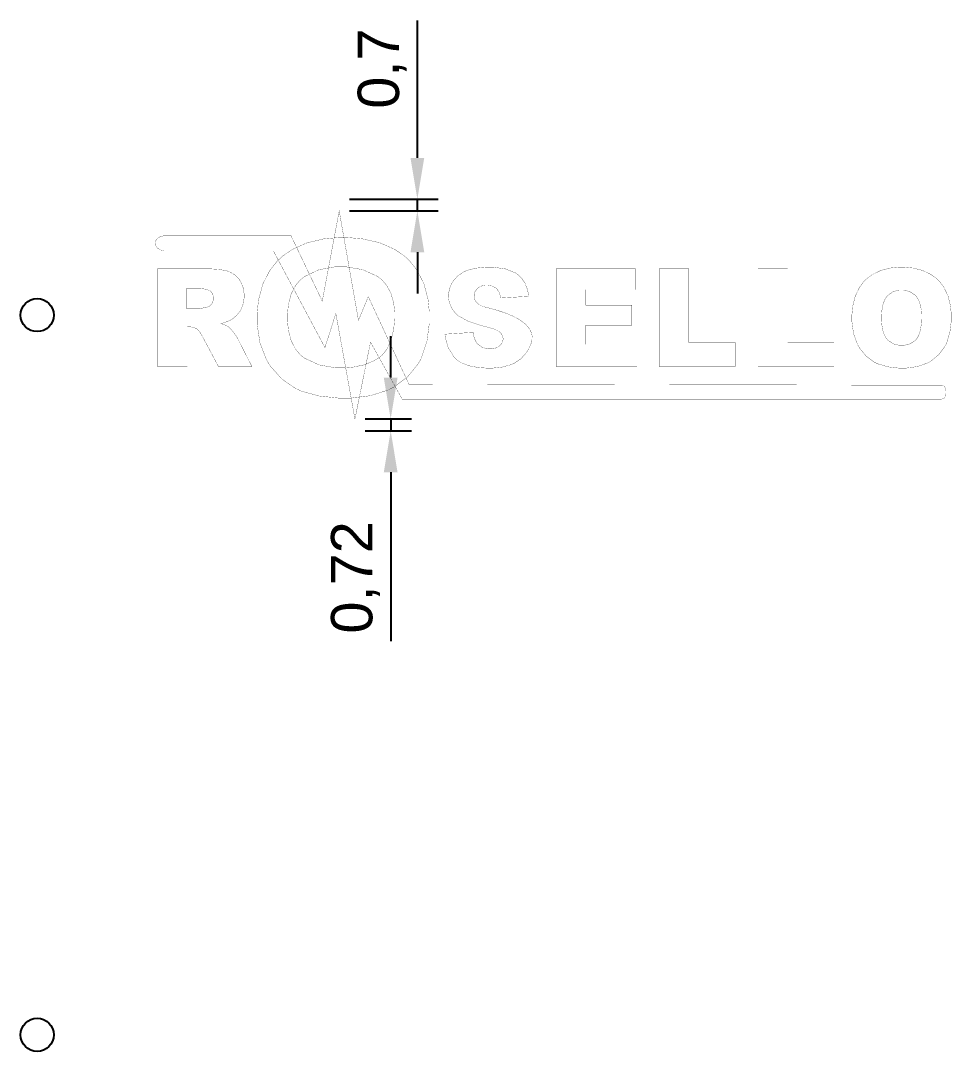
# Model space of a CAD drawing. Header units: millimetres. Extents: x -2 to 208, y -82 to 61.
# Drawn here: x -2.3 to 54, y -1 to 61.3 of the extents above; entities that cross this region are included whole.
import ezdxf

# ---------------------------------------------------------------- set-up
doc = ezdxf.new("R2010")
doc.units = ezdxf.units.MM
doc.styles.get("Standard").update_dxf_attribs({"font": 'arial.ttf'})
doc.dimstyles.new('ISO-25', dxfattribs={"dimtxt": 2.5, "dimasz": 2.5, "dimexe": 1.25, "dimexo": 0.625, "dimtad": 1, "dimtxsty": 'Standard', "dimcen": 2.5, "dimadec": 0, "dimazin": 0, "dimtfac": 1, "dimtmove": 0, "dimatfit": 3, "dimfxl": 1, "dimarcsym": 0})

# ---------------------------------------------------------------- blocks, each defined once
blk = doc.blocks.new('*D18')
at = {"color": 0, "lineweight": -2, "transparency": 16777216}
for p, q in [((21.71, 53.026), (21.71, 61.327)), ((17.607, 50.526), (22.96, 50.526)), ((21.71, 49.822), (21.71, 50.526)), ((17.607, 49.822), (22.96, 49.822)), ((21.71, 47.322), (21.71, 44.822))]:
    blk.add_line(p, q, dxfattribs=at)
at = {"color": 0, "transparency": 16777216}
for points in [[(21.294, 53.026), (22.127, 53.026), (21.71, 50.526)], [(21.294, 47.322), (22.127, 47.322), (21.71, 49.822)]]:
    blk.add_solid(points, dxfattribs=at)
at = {"layer": 'Defpoints', "color": 0, "transparency": 16777216}
for p in [(16.982, 50.526), (21.71, 50.526), (16.982, 49.822, 2)]:
    blk.add_point(p, dxfattribs=at)
at = {"color": 0, "transparency": 16777216, "insert": (19.583, 58.426), "char_height": 2.5, "attachment_point": 5, "rotation": 90}
blk.add_mtext('0,7', dxfattribs=at)
blk = doc.blocks.new('*D19')
at = {"color": 0, "lineweight": -2, "transparency": 16777216}
for p, q in [((20.096, 39.74), (20.096, 42.24)), ((18.559, 37.24), (21.346, 37.24)), ((20.096, 37.24), (20.096, 36.519)), ((18.559, 36.519), (21.346, 36.519)), ((20.096, 34.019), (20.096, 23.801))]:
    blk.add_line(p, q, dxfattribs=at)
at = {"color": 0, "transparency": 16777216}
for points in [[(19.679, 39.74), (20.512, 39.74), (20.096, 37.24)], [(19.679, 34.019), (20.512, 34.019), (20.096, 36.519)]]:
    blk.add_solid(points, dxfattribs=at)
at = {"layer": 'Defpoints', "color": 0, "transparency": 16777216}
for p in [(17.934, 37.24, 2), (17.934, 36.519), (20.096, 36.519)]:
    blk.add_point(p, dxfattribs=at)
at = {"color": 0, "transparency": 16777216, "insert": (17.968, 27.66), "char_height": 2.5, "attachment_point": 5, "rotation": 90}
blk.add_mtext('0,72', dxfattribs=at)

msp = doc.modelspace()

# ---------------------------------------------------------------- linework, layer by layer
at = {"color": 0, "const_width": 0.0141, "elevation": 2}
msp.add_lwpolyline([(53.398, 38.438), (20.792, 38.438), (18.876, 41.886), (17.934, 37.24), (16.78, 43.618), (16.12, 41.558), (12.993, 47.416), (6.452, 47.416), (6.387, 47.416), (6.193, 47.455), (6.006, 47.557), (5.892, 47.701), (5.853, 47.865), (5.888, 48.031), (6, 48.175), (6.187, 48.278), (6.386, 48.318), (6.453, 48.318), (14.069, 48.318), (15.959, 44.361), (16.982, 49.822), (18.147, 43.204), (18.74, 44.637), (21.201, 39.34), (53.424, 39.281), (53.558, 39.25), (53.633, 39.128), (53.665, 38.931), (53.668, 38.742), (53.639, 38.581), (53.54, 38.469)], close=True, dxfattribs=at)
at = {"color": 0, "elevation": 2}
for points in [[(12.017, 43.349, 0.0141, 0.0141, 0), (12.017, 43.62, 0.0141, 0.0141, 0), (12.102, 44.435, 0.0141, 0.0141, 0), (12.359, 45.393, 0.0141, 0.0141, 0), (12.788, 46.225, 0.0141, 0.0141, 0), (13.22, 46.771, 0.0141, 0.0141, 0), (13.388, 46.928, 0.0141, 0.0141, 0), (13.559, 47.087, 0.0141, 0.0141, 0), (14.142, 47.489, 0.0141, 0.0141, 0), (15.03, 47.889, 0.0141, 0.0141, 0), (16.052, 48.13, 0.0141, 0.0141, 0), (16.92, 48.209, 0.0141, 0.0141, 0), (17.21, 48.209, 0.0141, 0.0141, 0), (17.506, 48.209, 0.0141, 0.0141, 0), (18.393, 48.131, 0.0141, 0.0141, 0), (19.432, 47.895, 0.0141, 0.0141, 0), (20.327, 47.502, 0.0141, 0.0141, 0), (20.909, 47.109, 0.0141, 0.0141, 0), (21.079, 46.952, 0.0141, 0.0141, 0), (21.245, 46.798, 0.0141, 0.0141, 0), (21.672, 46.26, 0.0141, 0.0141, 0), (22.097, 45.441, 0.0141, 0.0141, 0), (22.351, 44.496, 0.0141, 0.0141, 0), (22.436, 43.693, 0.0141, 0.0141, 0), (22.436, 43.426, 0.0141, 0.0141, 0), (22.436, 43.051, 0.0141, 0.0141, 0), (22.288, 41.928, 0.0141, 0.0141, 0), (21.943, 40.903, 0.0141, 0.0141, 0), (21.844, 40.727, 0.0141, 0.0141, 0), (21.745, 40.552, 0.0141, 0.0141, 0), (21.118, 39.791, 0.0141, 0.0141, 0), (20.315, 39.185, 0.0141, 0.0141, 0), (20.129, 39.088, 0.0141, 0.0141, 0), (19.941, 38.99, 0.0141, 0.0141, 0), (18.868, 38.648, 0.0141, 0.0141, 0), (17.716, 38.502, 0.0141, 0.0141, 0), (17.332, 38.502, 0.0141, 0.0141, 0), (16.943, 38.502, 0.0141, 0.0141, 0), (15.778, 38.628, 0.0141, 0.0141, 0), (14.702, 38.923, 0.0141, 0.0141, 0), (14.517, 39.007, 0.0141, 0.0141, 0), (14.331, 39.092, 0.0141, 0.0141, 0), (13.507, 39.661, 0.0141, 0.0141, 0), (12.825, 40.427, 0.0141, 0.0141, 0), (12.71, 40.609, 0.0141, 0.0141, 0), (12.594, 40.791, 0.0141, 0.0141, 0), (12.19, 41.841, 0.0141, 0.0141, 0), (12.017, 42.972, 0.0141, 0.0141, 0), (12.017, 43.349, 0.0141, 0.0141, 0)], [(5.998, 40.414, 0.0141, 0.0141, 0), (5.998, 46.319, 0.0141, 0.0141, 0), (8.985, 46.319, 0.0141, 0.0141, 0), (9.169, 46.319, 0.0141, 0.0141, 0), (9.718, 46.283, 0.0141, 0.0141, 0), (10.182, 46.198, 0.0141, 0.0141, 0), (10.255, 46.173, 0.0141, 0.0141, 0), (10.328, 46.149, 0.0141, 0.0141, 0), (10.651, 45.967, 0.0141, 0.0141, 0), (10.918, 45.701, 0.0141, 0.0141, 0), (10.963, 45.636, 0.0141, 0.0141, 0), (11.008, 45.57, 0.0141, 0.0141, 0), (11.165, 45.199, 0.0141, 0.0141, 0), (11.232, 44.807, 0.0141, 0.0141, 0), (11.232, 44.676, 0.0141, 0.0141, 0), (11.232, 44.562, 0.0141, 0.0141, 0), (11.18, 44.219, 0.0141, 0.0141, 0), (11.06, 43.888, 0.0141, 0.0141, 0), (11.026, 43.828, 0.0141, 0.0141, 0), (10.992, 43.768, 0.0141, 0.0141, 0), (10.782, 43.504, 0.0141, 0.0141, 0), (10.519, 43.285, 0.0141, 0.0141, 0), (10.459, 43.248, 0.0141, 0.0141, 0), (10.42, 43.225, 0.0141, 0.0141, 0), (10.186, 43.12, 0.0141, 0.0141, 0), (9.896, 43.03, 0.0141, 0.0141, 0), (9.829, 43.014, 0.0141, 0.0141, 0), (9.882, 42.996, 0.0141, 0.0141, 0), (10.106, 42.906, 0.0141, 0.0141, 0), (10.271, 42.816, 0.0141, 0.0141, 0), (10.295, 42.797, 0.0141, 0.0141, 0), (10.311, 42.785, 0.0141, 0.0141, 0), (10.415, 42.683, 0.0141, 0.0141, 0), (10.55, 42.526, 0.0141, 0.0141, 0), (10.581, 42.487, 0.0141, 0.0141, 0), (10.612, 42.447, 0.0141, 0.0141, 0), (10.737, 42.276, 0.0141, 0.0141, 0), (10.821, 42.141, 0.0141, 0.0141, 0), (10.831, 42.12, 0.0141, 0.0141, 0), (11.702, 40.414, 0.0141, 0.0141, 0), (9.677, 40.414, 0.0141, 0.0141, 0), (8.719, 42.214, 0.0141, 0.0141, 0), (8.689, 42.273, 0.0141, 0.0141, 0), (8.547, 42.503, 0.0141, 0.0141, 0), (8.419, 42.652, 0.0141, 0.0141, 0), (8.395, 42.669, 0.0141, 0.0141, 0), (8.363, 42.692, 0.0141, 0.0141, 0), (8.188, 42.772, 0.0141, 0.0141, 0), (8.013, 42.805, 0.0141, 0.0141, 0), (7.955, 42.805, 0.0141, 0.0141, 0), (7.797, 42.805, 0.0141, 0.0141, 0), (7.797, 40.414, 0.0141, 0.0141, 0), (5.998, 40.414, 0.0141, 0.0141, 0)], [(13.853, 43.379, 0.0141, 0.0141, 0), (13.853, 43.191, 0.0141, 0.0141, 0), (13.907, 42.624, 0.0141, 0.0141, 0), (14.071, 41.983, 0.0141, 0.0141, 0), (14.343, 41.456, 0.0141, 0.0141, 0), (14.617, 41.131, 0.0141, 0.0141, 0), (14.724, 41.043, 0.0141, 0.0141, 0), (14.87, 40.925, 0.0141, 0.0141, 0), (15.756, 40.511, 0.0141, 0.0141, 0), (16.765, 40.333, 0.0141, 0.0141, 0), (17.101, 40.333, 0.0141, 0.0141, 0), (17.283, 40.333, 0.0141, 0.0141, 0), (17.828, 40.377, 0.0141, 0.0141, 0), (18.469, 40.507, 0.0141, 0.0141, 0), (19.023, 40.725, 0.0141, 0.0141, 0), (19.382, 40.941, 0.0141, 0.0141, 0), (19.489, 41.028, 0.0141, 0.0141, 0), (19.595, 41.116, 0.0141, 0.0141, 0), (19.859, 41.446, 0.0141, 0.0141, 0), (20.124, 42.001, 0.0141, 0.0141, 0), (20.282, 42.695, 0.0141, 0.0141, 0), (20.335, 43.319, 0.0141, 0.0141, 0), (20.335, 43.527, 0.0141, 0.0141, 0), (20.335, 43.704, 0.0141, 0.0141, 0), (20.28, 44.234, 0.0141, 0.0141, 0), (20.114, 44.838, 0.0141, 0.0141, 0), (19.838, 45.341, 0.0141, 0.0141, 0), (19.561, 45.655, 0.0141, 0.0141, 0), (19.453, 45.741, 0.0141, 0.0141, 0), (19.305, 45.858, 0.0141, 0.0141, 0), (18.412, 46.266, 0.0141, 0.0141, 0), (17.396, 46.441, 0.0141, 0.0141, 0), (17.058, 46.441, 0.0141, 0.0141, 0), (16.731, 46.441, 0.0141, 0.0141, 0), (15.751, 46.263, 0.0141, 0.0141, 0), (14.877, 45.849, 0.0141, 0.0141, 0), (14.731, 45.731, 0.0141, 0.0141, 0), (14.623, 45.643, 0.0141, 0.0141, 0), (14.346, 45.318, 0.0141, 0.0141, 0), (14.072, 44.788, 0.0141, 0.0141, 0), (13.907, 44.142, 0.0141, 0.0141, 0), (13.853, 43.57, 0.0141, 0.0141, 0), (13.853, 43.379, 0.0141, 0.0141, 0)], [(23.377, 42.367, 0.0141, 0.0141, 0), (25.078, 42.476, 0.0141, 0.0141, 0), (25.087, 42.406, 0.0141, 0.0141, 0), (25.162, 42.105, 0.0141, 0.0141, 0), (25.275, 41.871, 0.0141, 0.0141, 0), (25.304, 41.835, 0.0141, 0.0141, 0), (25.35, 41.776, 0.0141, 0.0141, 0), (25.64, 41.567, 0.0141, 0.0141, 0), (25.981, 41.478, 0.0141, 0.0141, 0), (26.095, 41.478, 0.0141, 0.0141, 0), (26.18, 41.478, 0.0141, 0.0141, 0), (26.434, 41.523, 0.0141, 0.0141, 0), (26.651, 41.63, 0.0141, 0.0141, 0), (26.685, 41.66, 0.0141, 0.0141, 0), (26.72, 41.691, 0.0141, 0.0141, 0), (26.841, 41.859, 0.0141, 0.0141, 0), (26.893, 42.028, 0.0141, 0.0141, 0), (26.893, 42.085, 0.0141, 0.0141, 0), (26.893, 42.14, 0.0141, 0.0141, 0), (26.844, 42.303, 0.0141, 0.0141, 0), (26.73, 42.466, 0.0141, 0.0141, 0), (26.697, 42.496, 0.0141, 0.0141, 0), (26.665, 42.526, 0.0141, 0.0141, 0), (26.37, 42.672, 0.0141, 0.0141, 0), (25.902, 42.812, 0.0141, 0.0141, 0), (25.782, 42.839, 0.0141, 0.0141, 0), (25.585, 42.883, 0.0141, 0.0141, 0), (24.772, 43.152, 0.0141, 0.0141, 0), (24.185, 43.48, 0.0141, 0.0141, 0), (24.102, 43.555, 0.0141, 0.0141, 0), (24.041, 43.608, 0.0141, 0.0141, 0), (23.88, 43.793, 0.0141, 0.0141, 0), (23.722, 44.062, 0.0141, 0.0141, 0), (23.627, 44.362, 0.0141, 0.0141, 0), (23.595, 44.61, 0.0141, 0.0141, 0), (23.595, 44.693, 0.0141, 0.0141, 0), (23.595, 44.803, 0.0141, 0.0141, 0), (23.66, 45.134, 0.0141, 0.0141, 0), (23.812, 45.483, 0.0141, 0.0141, 0), (23.855, 45.55, 0.0141, 0.0141, 0), (23.898, 45.618, 0.0141, 0.0141, 0), (24.179, 45.913, 0.0141, 0.0141, 0), (24.547, 46.149, 0.0141, 0.0141, 0), (24.634, 46.187, 0.0141, 0.0141, 0), (24.721, 46.225, 0.0141, 0.0141, 0), (25.251, 46.36, 0.0141, 0.0141, 0), (25.858, 46.418, 0.0141, 0.0141, 0), (26.06, 46.418, 0.0141, 0.0141, 0), (26.304, 46.418, 0.0141, 0.0141, 0), (27.039, 46.313, 0.0141, 0.0141, 0), (27.657, 46.067, 0.0141, 0.0141, 0), (27.755, 45.996, 0.0141, 0.0141, 0), (27.826, 45.944, 0.0141, 0.0141, 0), (28.016, 45.755, 0.0141, 0.0141, 0), (28.219, 45.451, 0.0141, 0.0141, 0), (28.363, 45.084, 0.0141, 0.0141, 0), (28.435, 44.764, 0.0141, 0.0141, 0), (28.449, 44.656, 0.0141, 0.0141, 0), (26.764, 44.554, 0.0141, 0.0141, 0), (26.752, 44.621, 0.0141, 0.0141, 0), (26.659, 44.901, 0.0141, 0.0141, 0), (26.517, 45.108, 0.0141, 0.0141, 0), (26.481, 45.138, 0.0141, 0.0141, 0), (26.445, 45.169, 0.0141, 0.0141, 0), (26.224, 45.276, 0.0141, 0.0141, 0), (25.97, 45.321, 0.0141, 0.0141, 0), (25.885, 45.321, 0.0141, 0.0141, 0), (25.817, 45.321, 0.0141, 0.0141, 0), (25.612, 45.287, 0.0141, 0.0141, 0), (25.441, 45.209, 0.0141, 0.0141, 0), (25.414, 45.186, 0.0141, 0.0141, 0), (25.388, 45.164, 0.0141, 0.0141, 0), (25.271, 45.047, 0.0141, 0.0141, 0), (25.185, 44.914, 0.0141, 0.0141, 0), (25.175, 44.883, 0.0141, 0.0141, 0), (25.153, 44.822, 0.0141, 0.0141, 0), (25.137, 44.622, 0.0141, 0.0141, 0), (25.214, 44.374, 0.0141, 0.0141, 0), (25.415, 44.166, 0.0141, 0.0141, 0), (25.666, 44.044, 0.0141, 0.0141, 0), (25.754, 44.022, 0.0141, 0.0141, 0), (25.845, 43.999, 0.0141, 0.0141, 0), (26.12, 43.928, 0.0141, 0.0141, 0), (26.544, 43.809, 0.0141, 0.0141, 0), (26.997, 43.66, 0.0141, 0.0141, 0), (27.448, 43.478, 0.0141, 0.0141, 0), (27.868, 43.259, 0.0141, 0.0141, 0), (28.226, 42.998, 0.0141, 0.0141, 0), (28.491, 42.692, 0.0141, 0.0141, 0), (28.617, 42.429, 0.0141, 0.0141, 0), (28.635, 42.337, 0.0141, 0.0141, 0), (28.648, 42.27, 0.0141, 0.0141, 0), (28.645, 42.062, 0.0141, 0.0141, 0), (28.584, 41.794, 0.0141, 0.0141, 0), (28.472, 41.536, 0.0141, 0.0141, 0), (28.365, 41.349, 0.0141, 0.0141, 0), (28.327, 41.289, 0.0141, 0.0141, 0), (28.275, 41.21, 0.0141, 0.0141, 0), (27.957, 40.868, 0.0141, 0.0141, 0), (27.557, 40.603, 0.0141, 0.0141, 0), (27.464, 40.562, 0.0141, 0.0141, 0), (27.372, 40.521, 0.0141, 0.0141, 0), (26.839, 40.377, 0.0141, 0.0141, 0), (26.262, 40.315, 0.0141, 0.0141, 0), (26.069, 40.315, 0.0141, 0.0141, 0), (25.898, 40.315, 0.0141, 0.0141, 0), (25.387, 40.351, 0.0141, 0.0141, 0), (24.818, 40.46, 0.0141, 0.0141, 0), (24.362, 40.641, 0.0141, 0.0141, 0), (24.094, 40.82, 0.0141, 0.0141, 0), (24.021, 40.895, 0.0141, 0.0141, 0), (23.926, 40.991, 0.0141, 0.0141, 0), (23.575, 41.553, 0.0141, 0.0141, 0), (23.389, 42.218, 0.0141, 0.0141, 0), (23.377, 42.367, 0.0141, 0.0141, 0)], [(30.107, 46.319, 0.0141, 0.0141, 0), (34.903, 46.319, 0.0141, 0.0141, 0), (34.903, 45.057, 0.0141, 0.0141, 0), (31.906, 45.057, 0.0141, 0.0141, 0), (31.906, 44.117, 0.0141, 0.0141, 0), (34.685, 44.117, 0.0141, 0.0141, 0), (34.685, 42.913, 0.0141, 0.0141, 0), (31.906, 42.913, 0.0141, 0.0141, 0), (31.906, 41.75, 0.0141, 0.0141, 0), (34.993, 41.75, 0.0141, 0.0141, 0), (34.993, 40.414, 0.0141, 0.0141, 0), (30.107, 40.414, 0.0141, 0.0141, 0), (30.107, 46.319, 0.0141, 0.0141, 0)], [(36.34, 46.319, 0.0141, 0.0141, 0), (38.131, 46.319, 0.0141, 0.0141, 0), (38.131, 41.865, 0.0141, 0.0141, 0), (40.934, 41.865, 0.0141, 0.0141, 0), (40.934, 40.414, 0.0141, 0.0141, 0), (36.34, 40.414, 0.0141, 0.0141, 0), (36.34, 46.319, 0.0141, 0.0141, 0)], [(42.315, 46.319, 0.0141, 0.0141, 0), (44.106, 46.319, 0.0141, 0.0141, 0), (44.106, 41.865, 0.0141, 0.0141, 0), (46.909, 41.865, 0.0141, 0.0141, 0), (46.909, 40.414, 0.0141, 0.0141, 0), (42.315, 40.414, 0.0141, 0.0141, 0), (42.315, 46.319, 0.0141, 0.0141, 0)], [(47.992, 43.362, 0.0141, 0.0141, 0), (47.992, 43.533, 0.0141, 0.0141, 0), (48.041, 44.045, 0.0141, 0.0141, 0), (48.189, 44.648, 0.0141, 0.0141, 0), (48.437, 45.17, 0.0141, 0.0141, 0), (48.685, 45.513, 0.0141, 0.0141, 0), (48.783, 45.613, 0.0141, 0.0141, 0), (48.88, 45.712, 0.0141, 0.0141, 0), (49.218, 45.965, 0.0141, 0.0141, 0), (49.73, 46.217, 0.0141, 0.0141, 0), (50.32, 46.368, 0.0141, 0.0141, 0), (50.821, 46.418, 0.0141, 0.0141, 0), (50.988, 46.418, 0.0141, 0.0141, 0), (51.159, 46.418, 0.0141, 0.0141, 0), (51.671, 46.368, 0.0141, 0.0141, 0), (52.27, 46.22, 0.0141, 0.0141, 0), (52.787, 45.973, 0.0141, 0.0141, 0), (53.123, 45.725, 0.0141, 0.0141, 0), (53.22, 45.628, 0.0141, 0.0141, 0), (53.317, 45.53, 0.0141, 0.0141, 0), (53.563, 45.192, 0.0141, 0.0141, 0), (53.808, 44.678, 0.0141, 0.0141, 0), (53.954, 44.083, 0.0141, 0.0141, 0), (54.004, 43.579, 0.0141, 0.0141, 0), (54.004, 43.41, 0.0141, 0.0141, 0), (54.004, 43.175, 0.0141, 0.0141, 0), (53.918, 42.469, 0.0141, 0.0141, 0), (53.719, 41.824, 0.0141, 0.0141, 0), (53.662, 41.714, 0.0141, 0.0141, 0), (53.604, 41.604, 0.0141, 0.0141, 0), (53.243, 41.125, 0.0141, 0.0141, 0), (52.78, 40.745, 0.0141, 0.0141, 0), (52.672, 40.683, 0.0141, 0.0141, 0), (52.564, 40.622, 0.0141, 0.0141, 0), (51.945, 40.407, 0.0141, 0.0141, 0), (51.28, 40.315, 0.0141, 0.0141, 0), (51.058, 40.315, 0.0141, 0.0141, 0), (50.834, 40.315, 0.0141, 0.0141, 0), (50.162, 40.394, 0.0141, 0.0141, 0), (49.541, 40.579, 0.0141, 0.0141, 0), (49.434, 40.632, 0.0141, 0.0141, 0), (49.327, 40.686, 0.0141, 0.0141, 0), (48.852, 41.044, 0.0141, 0.0141, 0), (48.458, 41.525, 0.0141, 0.0141, 0), (48.392, 41.64, 0.0141, 0.0141, 0), (48.325, 41.754, 0.0141, 0.0141, 0), (48.092, 42.414, 0.0141, 0.0141, 0), (47.992, 43.125, 0.0141, 0.0141, 0), (47.992, 43.362, 0.0141, 0.0141, 0)], [(7.741, 43.919, 0.0141, 0.0141, 0), (8.499, 43.919, 0.0141, 0.0141, 0), (8.544, 43.919, 0.0141, 0.0141, 0), (8.679, 43.94, 0.0141, 0.0141, 0), (8.915, 43.987, 0.0141, 0.0141, 0), (8.974, 44, 0.0141, 0.0141, 0), (9.004, 44.006, 0.0141, 0.0141, 0), (9.136, 44.064, 0.0141, 0.0141, 0), (9.246, 44.161, 0.0141, 0.0141, 0), (9.264, 44.186, 0.0141, 0.0141, 0), (9.283, 44.211, 0.0141, 0.0141, 0), (9.378, 44.45, 0.0141, 0.0141, 0), (9.378, 44.529, 0.0141, 0.0141, 0), (9.378, 44.593, 0.0141, 0.0141, 0), (9.333, 44.783, 0.0141, 0.0141, 0), (9.229, 44.944, 0.0141, 0.0141, 0), (9.2, 44.969, 0.0141, 0.0141, 0), (9.17, 44.995, 0.0141, 0.0141, 0), (8.943, 45.085, 0.0141, 0.0141, 0), (8.633, 45.123, 0.0141, 0.0141, 0), (8.53, 45.123, 0.0141, 0.0141, 0), (7.741, 45.123, 0.0141, 0.0141, 0), (7.741, 43.919, 0.0141, 0.0141, 0)], [(49.782, 43.358, 0.0141, 0.0141, 0), (49.782, 43.254, 0.0141, 0.0141, 0), (49.803, 42.943, 0.0141, 0.0141, 0), (49.864, 42.591, 0.0141, 0.0141, 0), (49.966, 42.301, 0.0141, 0.0141, 0), (50.066, 42.125, 0.0141, 0.0141, 0), (50.109, 42.074, 0.0141, 0.0141, 0), (50.164, 42.009, 0.0141, 0.0141, 0), (50.496, 41.782, 0.0141, 0.0141, 0), (50.874, 41.684, 0.0141, 0.0141, 0), (51, 41.684, 0.0141, 0.0141, 0), (51.128, 41.684, 0.0141, 0.0141, 0), (51.513, 41.78, 0.0141, 0.0141, 0), (51.843, 42.003, 0.0141, 0.0141, 0), (51.896, 42.066, 0.0141, 0.0141, 0), (51.938, 42.117, 0.0141, 0.0141, 0), (52.034, 42.296, 0.0141, 0.0141, 0), (52.134, 42.601, 0.0141, 0.0141, 0), (52.193, 42.982, 0.0141, 0.0141, 0), (52.213, 43.325, 0.0141, 0.0141, 0), (52.213, 43.439, 0.0141, 0.0141, 0), (52.213, 43.536, 0.0141, 0.0141, 0), (52.192, 43.828, 0.0141, 0.0141, 0), (52.13, 44.16, 0.0141, 0.0141, 0), (52.027, 44.436, 0.0141, 0.0141, 0), (51.925, 44.607, 0.0141, 0.0141, 0), (51.882, 44.656, 0.0141, 0.0141, 0), (51.827, 44.72, 0.0141, 0.0141, 0), (51.492, 44.945, 0.0141, 0.0141, 0), (51.111, 45.04, 0.0141, 0.0141, 0), (50.984, 45.04, 0.0141, 0.0141, 0), (50.862, 45.04, 0.0141, 0.0141, 0), (50.494, 44.943, 0.0141, 0.0141, 0), (50.166, 44.715, 0.0141, 0.0141, 0), (50.112, 44.65, 0.0141, 0.0141, 0), (50.069, 44.599, 0.0141, 0.0141, 0), (49.967, 44.423, 0.0141, 0.0141, 0), (49.865, 44.132, 0.0141, 0.0141, 0), (49.803, 43.777, 0.0141, 0.0141, 0), (49.782, 43.463, 0.0141, 0.0141, 0), (49.782, 43.358, 0.0141, 0.0141, 0)]]:
    msp.add_lwpolyline(points, format="xyseb", close=True, dxfattribs=at)
at = {"color": 1}
for centre in [(-1.288, 43.519), (-1.288, 0)]:
    msp.add_circle(centre, 1, dxfattribs=at)

# ---------------------------------------------------------------- dimensions: what is measured, and where the dimension line sits
for base, p1, p2, picture, middle in [((21.71, 50.526), (16.982, 49.822, 2), (16.982, 50.526), '*D18', (19.583, 58.426)), ((20.096, 36.519), (17.934, 37.24, 2), (17.934, 36.519), '*D19', (17.968, 27.66))]:
    dim = msp.add_linear_dim(base=base, p1=p1, p2=p2, angle=90, dimstyle='ISO-25', dxfattribs=at)
    dim.commit()
    dim.dimension.update_dxf_attribs({"geometry": picture, "text_midpoint": middle})

doc.saveas('drawing.dxf')
